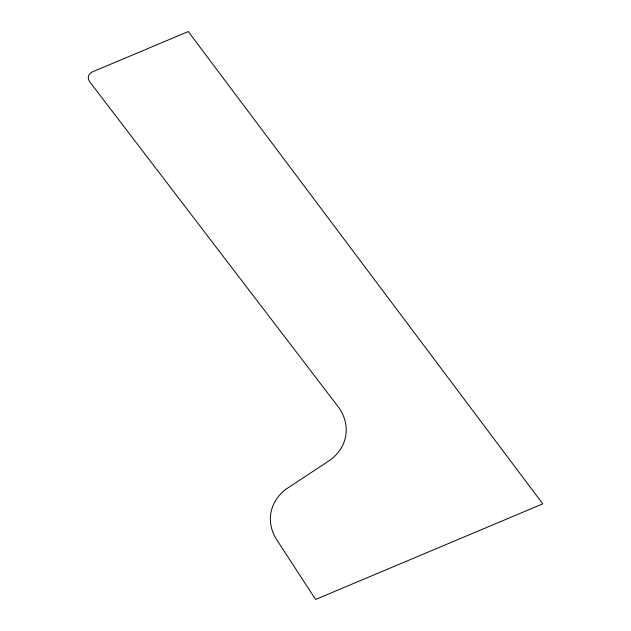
<?xml version="1.0" encoding="UTF-8"?>
<svg xmlns="http://www.w3.org/2000/svg" width="631" height="631" viewBox="0 0 631 631"><rect width="100%" height="100%" fill="white"/><g stroke="black" fill="none" stroke-linecap="round" stroke-linejoin="round"><path stroke-width="0.95" d="M285.496 489.506L283.485 491.257A50.598 41.946 8.8 0 0 276.812 539.86L315.595 599.45L542.755 503.861L188.283 31.55L92.528 71.839A8.432 6.988 8.8 0 0 89.641 81.699L337.837 406.293A50.598 41.946 8.8 0 1 328.388 461.237L285.496 489.506"/></g></svg>
